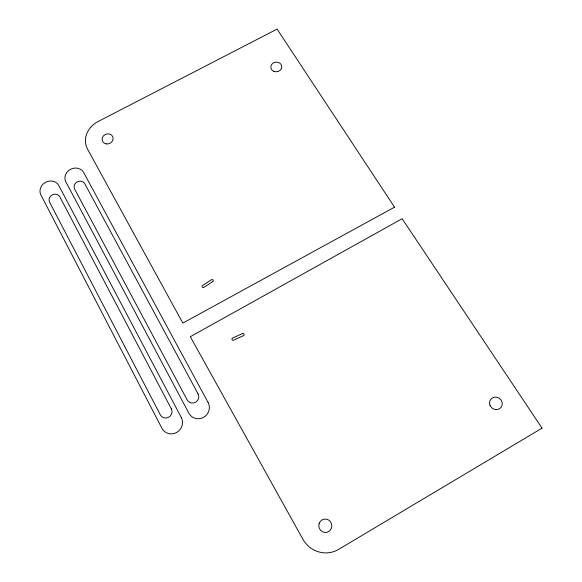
<?xml version="1.0" encoding="UTF-8"?>
<svg xmlns="http://www.w3.org/2000/svg" width="582" height="582" viewBox="0 0 582 582"><rect width="100%" height="100%" fill="white"/><g stroke="black" fill="none" stroke-linecap="round" stroke-linejoin="round"><path stroke-width="0.87" d="M212.721 281.586L203.926 287.341A1.193 1.128 -21.4 0 1 202.296 287.021A1.193 1.128 -21.4 0 1 202.696 285.449L211.382 279.767A1.193 1.12 -19.6 0 1 213.027 280A1.193 1.12 -19.6 0 1 212.721 281.586M542.053 428.148L338.68 549.357A26.968 26.008 75.6 0 1 302.793 539.077L190.307 336.723L402.14 218.723L542.053 428.148M394.538 207.17L182.843 323.083L87.613 149.276A22.494 19.897 -21.1 0 1 97.936 121.623L277.083 29.1L394.538 207.17M242.439 333.573L232.655 338.04A1.215 1.171 -22.5 0 0 232.08 339.626A1.215 1.171 -22.5 0 0 233.695 340.143L243.363 335.727A1.215 1.171 -19.6 0 0 244.018 334.177A1.215 1.171 -19.6 0 0 242.439 333.573M208.101 402.511L83.655 172.505A10.054 8.934 -25.1 0 0 70.531 169.304A10.054 8.934 -25.1 0 0 65.831 181.81L188.888 413.256A11.036 10.68 -45.2 0 0 203.576 417.352A11.036 10.68 -45.2 0 0 208.101 402.511M198.069 393.89L84.768 183.708A5.733 5.114 -25.4 0 0 77.275 181.868A5.733 5.114 -25.4 0 0 74.612 189.026L187.186 399.958A6.242 6.024 -42.4 0 0 195.487 402.249A6.242 6.024 -42.4 0 0 198.069 393.89M181.293 417.505L58.782 185.483A10.12 8.963 -27.3 0 0 45.672 182.253A10.12 8.963 -27.3 0 0 40.849 194.846L161.949 428.33A11.138 10.687 -49.6 0 0 176.622 432.477A11.138 10.687 -49.6 0 0 181.293 417.505M171.319 408.804L59.793 196.781A5.769 5.129 -27.6 0 0 52.307 194.919A5.769 5.129 -27.6 0 0 49.572 202.129L160.37 414.908A6.3 6.031 -47.1 0 0 168.656 417.236A6.3 6.031 -47.1 0 0 171.319 408.804M489.986 405.378A6.555 6.111 35.9 0 0 500.993 407.48A6.555 6.111 35.9 0 0 496.722 397.208A6.555 6.111 35.9 0 0 489.986 405.378M319.118 523.56A6.744 6.504 75.6 0 0 326.64 532.377A6.744 6.504 75.6 0 0 330.161 521.37A6.744 6.504 75.6 0 0 319.118 523.56M273.802 71.346A5.514 4.845 -6.8 0 0 281.79 66.53A5.514 4.845 -6.8 0 0 273.278 62.972A5.514 4.845 -6.8 0 0 273.802 71.346M106.499 143.943A5.624 4.976 -21.1 0 0 112.85 136.908A5.624 4.976 -21.1 0 0 103.436 135.89A5.624 4.976 -21.1 0 0 106.499 143.943"/></g></svg>
